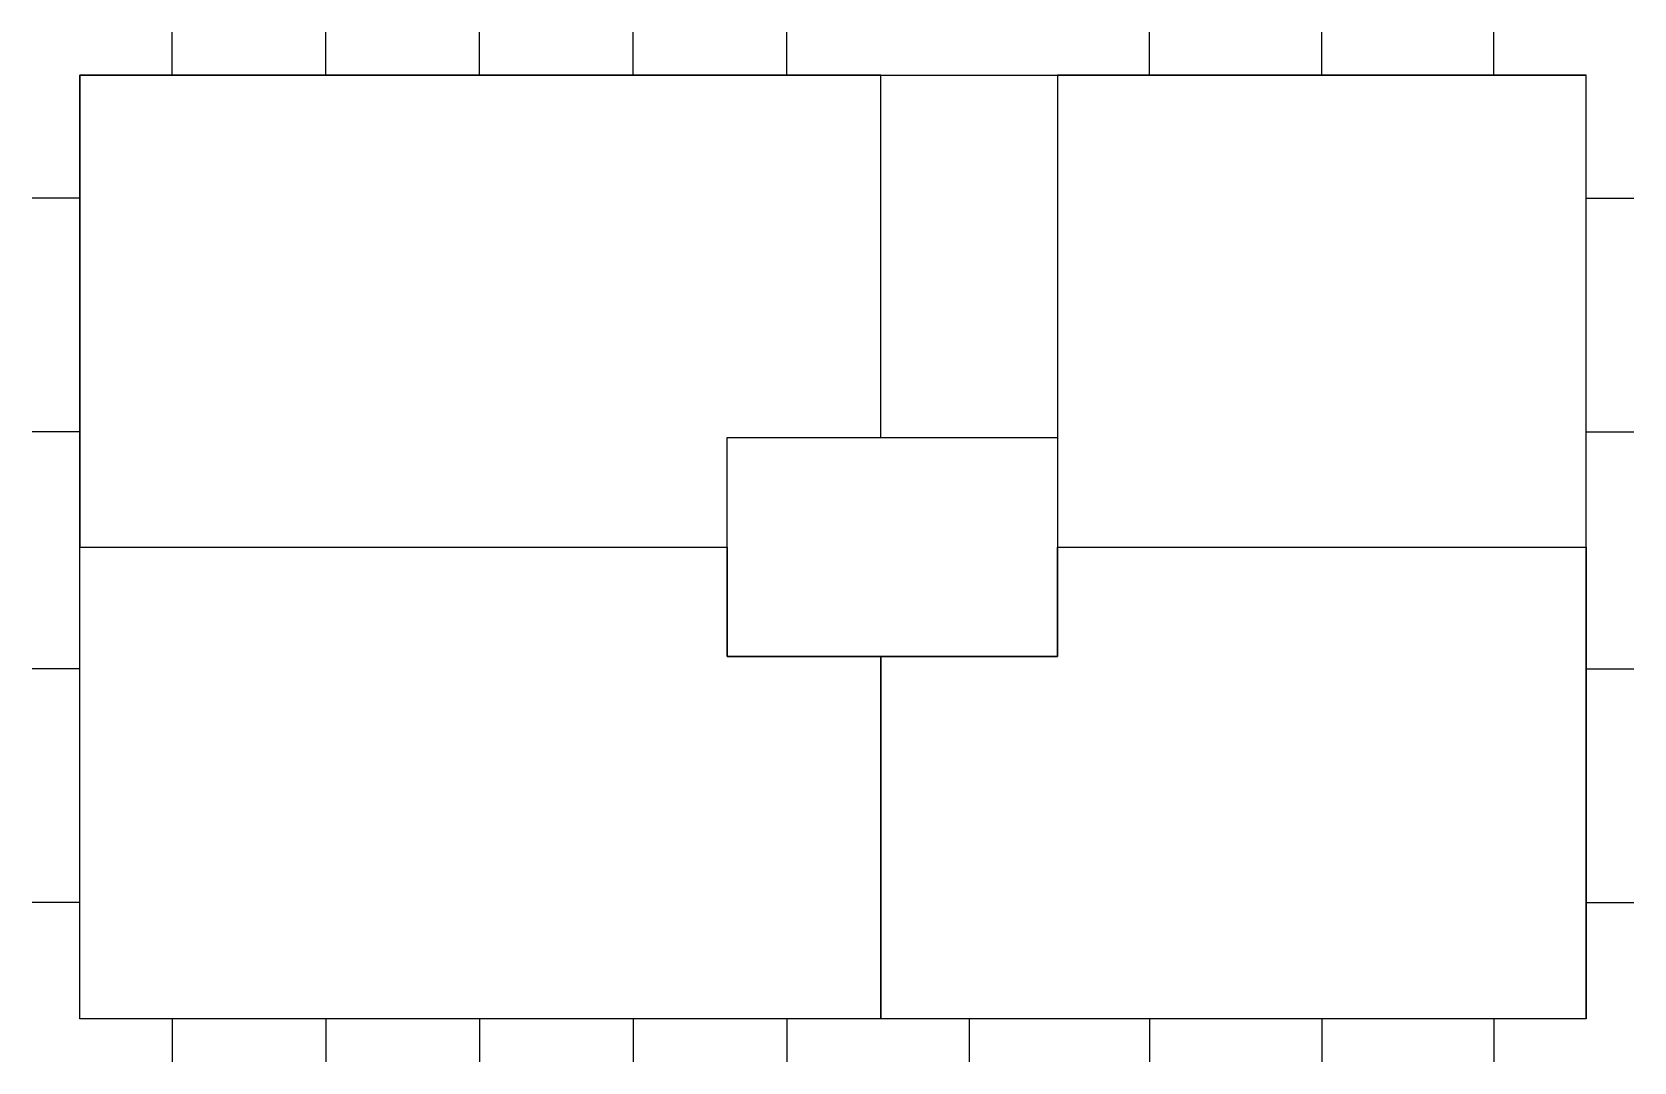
# Model space of a CAD drawing. Header units: millimetres. Extents: x 3400 to 6006, y 6244 to 7919.
import ezdxf

# ---------------------------------------------------------------- set-up
doc = ezdxf.new("R2010")
doc.units = ezdxf.units.MM

msp = doc.modelspace()

# ---------------------------------------------------------------- linework, layer by layer
at = {"color": 2}
for p, q in [((3627.8, 7849.3), (3627.8, 7919.3)), ((3877.8, 7849.3), (3877.8, 7919.3)), ((4127.8, 7849.3), (4127.8, 7919.3)), ((4377.8, 7849.3), (4377.8, 7919.3)), ((4627.8, 7849.3), (4627.8, 7919.3)), ((5217.8, 7849.3), (5217.8, 7919.3)), ((5497.8, 7849.3), (5497.8, 7919.3)), ((5777.8, 7849.3), (5777.8, 7919.3)), ((3477.8, 7649.3), (3400, 7649.3)), ((5927.8, 7649.3), (6005.6, 7649.3)), ((3477.8, 7269.3), (3400, 7269.3)), ((5927.8, 7269.3), (6005.6, 7269.3)), ((3477.8, 6883.6), (3400, 6883.6)), ((5927.8, 6883.6), (6005.6, 6883.6)), ((3477.8, 6503.6), (3400, 6503.6)), ((5927.8, 6503.6), (6005.6, 6503.6)), ((3627.8, 6314.3), (3627.8, 6244.3)), ((3877.8, 6314.3), (3877.8, 6244.3)), ((4127.8, 6314.3), (4127.8, 6244.3)), ((4377.8, 6314.3), (4377.8, 6244.3)), ((4627.8, 6314.3), (4627.8, 6244.3)), ((4924.3, 6314.3), (4924.3, 6244.3)), ((5217.8, 6314.3), (5217.8, 6244.3)), ((5497.8, 6314.3), (5497.8, 6244.3)), ((5777.8, 6314.3), (5777.8, 6244.3))]:
    msp.add_line(p, q, dxfattribs=at)
for p, q in [((3477.8, 7849.3), (5927.8, 7849.3)), ((3477.8, 6314.3), (3477.8, 7849.3)), ((5927.8, 6314.3), (5927.8, 7849.3)), ((5927.8, 6314.3), (3477.8, 6314.3))]:
    msp.add_line(p, q)
at = {"color": 1}
for points in [[(4530.8, 7081.8), (4530.8, 7259.8), (4780.8, 7259.8), (4780.8, 7849.3), (3477.8, 7849.3), (3477.8, 7081.8), (4530.8, 7081.8)], [(4530.8, 7081.8), (4530.8, 6903.9), (4780.8, 6903.9), (4780.8, 6314.3), (3477.8, 6314.3), (3477.8, 7081.8), (4530.8, 7081.8)], [(5067.8, 7081.8), (5927.8, 7081.8), (5927.8, 6314.3), (4780.8, 6314.3), (4780.8, 6903.9), (5067.8, 6903.9), (5067.8, 7081.8)]]:
    msp.add_lwpolyline(points, dxfattribs=at)
msp.add_lwpolyline([(5927.8, 7849.3), (5067.8, 7849.3), (5067.8, 7081.8), (5927.8, 7081.8)], close=True, dxfattribs=at)
at = {"color": 3}
msp.add_lwpolyline([(4530.8, 7259.8), (5067.8, 7259.8), (5067.8, 6903.9), (4530.8, 6903.9)], close=True, dxfattribs=at)

doc.saveas('drawing.dxf')
